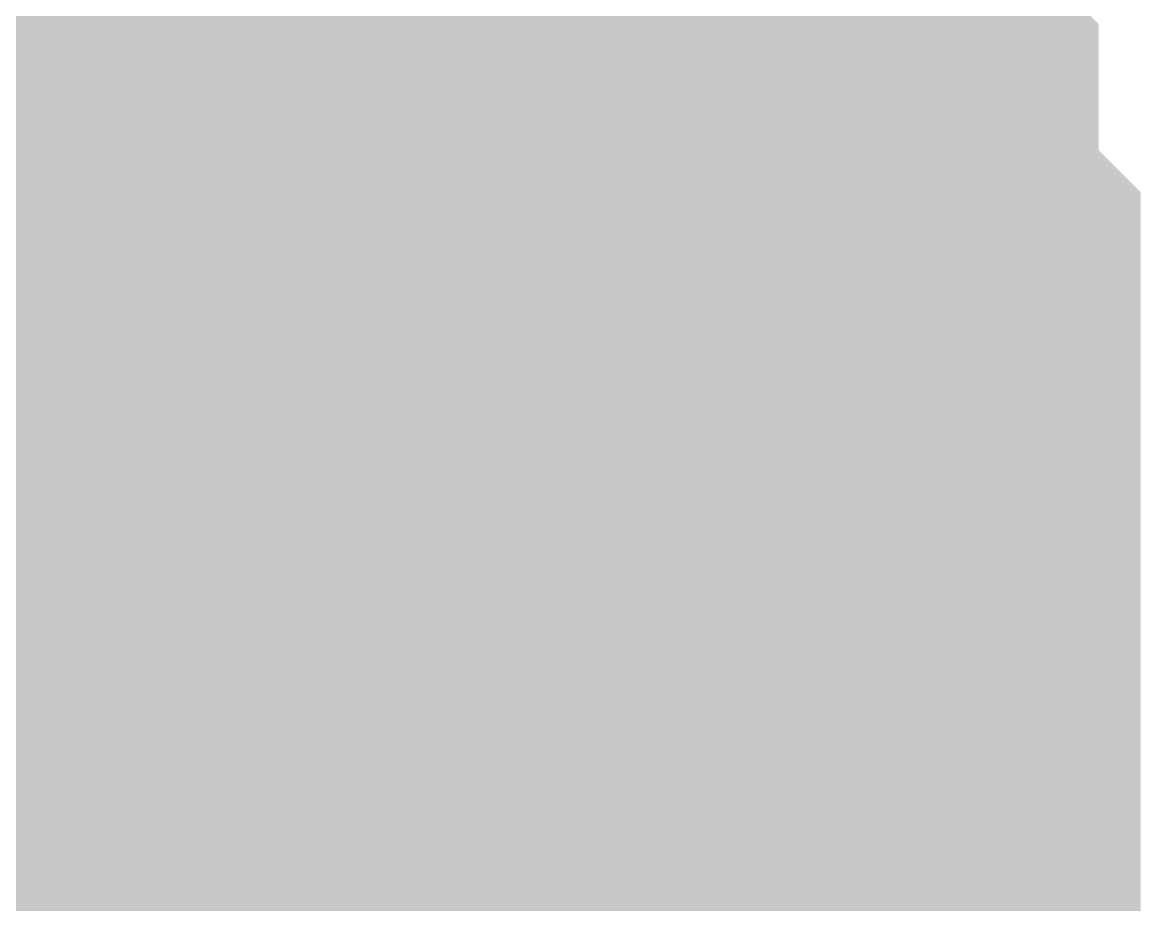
# Model space of a CAD drawing. Extents: x -0.1 to 65.1, y -1.2 to 30.1.
# Drawn here: x 27.5554 to 27.8595, y 6.5456 to 6.7856 of the extents above; entities that cross this region are included whole.
import ezdxf

# ---------------------------------------------------------------- set-up
doc = ezdxf.new("R2010")
doc.units = 0
doc.header["$MEASUREMENT"] = 0
doc.layers.get('0').update_dxf_attribs({"linetype": 'CONTINUOUS'})
doc.layers.add('2D_LINE_126', color=7, linetype='CONTINUOUS')

# ---------------------------------------------------------------- blocks, each defined once
blk = doc.blocks.new('SMOOTH_0$0254')
at = {"const_width": 0.0127}
blk.add_lwpolyline([(-0.00635, 0, 1), (0.00635, 0, 1)], format="xyb", close=True, dxfattribs=at)
blk = doc.blocks.new('DRAWING_63')
at = {"layer": '2D_LINE_126', "const_width": 0.0254}
for points in [[(-2.54889, -0.97155), (-2.54889, -0.96012), (-2.54889, -0.94869), (-2.54889, -0.93726), (-2.54889, -0.92583), (-2.54889, -0.9144), (-2.54889, -0.90297), (-2.54889, -0.89154), (-2.54889, -0.88011), (-2.54889, -0.86868), (-2.54889, -0.85725), (-2.54889, -0.84582), (-2.54889, -0.83439), (-2.54889, -0.82296), (-2.54889, -0.81153), (-2.54889, -0.8001), (-2.54889, -0.78867), (-2.54889, -0.77724), (-2.54889, -0.76581), (-2.54889, -0.75438), (-2.54889, -0.74295), (-2.54889, -0.73152), (-2.54889, -0.72009), (-2.54889, -0.70866), (-2.54889, -0.69723)], [(-2.80035, -0.97155), (-2.80035, -0.96012), (-2.80035, -0.94869), (-2.80035, -0.93726), (-2.80035, -0.92583), (-2.80035, -0.9144), (-2.80035, -0.90297), (-2.80035, -0.89154), (-2.80035, -0.88011), (-2.80035, -0.86868), (-2.80035, -0.85725), (-2.80035, -0.84582), (-2.80035, -0.83439), (-2.80035, -0.82296), (-2.80035, -0.81153), (-2.80035, -0.8001), (-2.80035, -0.78867), (-2.80035, -0.77724), (-2.80035, -0.76581), (-2.80035, -0.75438), (-2.80035, -0.74295), (-2.80035, -0.73152), (-2.80035, -0.72009), (-2.80035, -0.70866), (-2.80035, -0.69723)], [(-2.78892, -0.97155), (-2.78892, -0.96012), (-2.78892, -0.94869), (-2.78892, -0.93726), (-2.78892, -0.92583), (-2.78892, -0.9144), (-2.78892, -0.90297), (-2.78892, -0.89154), (-2.78892, -0.88011), (-2.78892, -0.86868), (-2.78892, -0.85725), (-2.78892, -0.84582), (-2.78892, -0.83439), (-2.78892, -0.82296), (-2.78892, -0.81153), (-2.78892, -0.8001), (-2.78892, -0.78867), (-2.78892, -0.77724), (-2.78892, -0.76581), (-2.78892, -0.75438), (-2.78892, -0.74295), (-2.78892, -0.73152), (-2.78892, -0.72009), (-2.78892, -0.70866), (-2.78892, -0.69723)], [(-2.77749, -0.97155), (-2.77749, -0.96012), (-2.77749, -0.94869), (-2.77749, -0.93726), (-2.77749, -0.92583), (-2.77749, -0.9144), (-2.77749, -0.90297), (-2.77749, -0.89154), (-2.77749, -0.88011), (-2.77749, -0.86868), (-2.77749, -0.85725), (-2.77749, -0.84582), (-2.77749, -0.83439), (-2.77749, -0.82296), (-2.77749, -0.81153), (-2.77749, -0.8001), (-2.77749, -0.78867), (-2.77749, -0.77724), (-2.77749, -0.76581), (-2.77749, -0.75438), (-2.77749, -0.74295), (-2.77749, -0.73152), (-2.77749, -0.72009), (-2.77749, -0.70866), (-2.77749, -0.69723)], [(-2.76606, -0.97155), (-2.76606, -0.96012), (-2.76606, -0.94869), (-2.76606, -0.93726), (-2.76606, -0.92583), (-2.76606, -0.9144), (-2.76606, -0.90297), (-2.76606, -0.89154), (-2.76606, -0.88011), (-2.76606, -0.86868), (-2.76606, -0.85725), (-2.76606, -0.84582), (-2.76606, -0.83439), (-2.76606, -0.82296), (-2.76606, -0.81153), (-2.76606, -0.8001), (-2.76606, -0.78867), (-2.76606, -0.77724), (-2.76606, -0.76581), (-2.76606, -0.75438), (-2.76606, -0.74295), (-2.76606, -0.73152), (-2.76606, -0.72009), (-2.76606, -0.70866), (-2.76606, -0.69723)], [(-2.7432, -0.97155), (-2.7432, -0.96012), (-2.7432, -0.94869), (-2.7432, -0.93726), (-2.7432, -0.92583), (-2.7432, -0.9144), (-2.7432, -0.90297), (-2.7432, -0.89154), (-2.7432, -0.88011), (-2.7432, -0.86868), (-2.7432, -0.85725), (-2.7432, -0.84582), (-2.7432, -0.83439), (-2.7432, -0.82296), (-2.7432, -0.81153), (-2.7432, -0.8001), (-2.7432, -0.78867), (-2.7432, -0.77724), (-2.7432, -0.76581), (-2.7432, -0.75438), (-2.7432, -0.74295), (-2.7432, -0.73152), (-2.7432, -0.72009), (-2.7432, -0.70866), (-2.7432, -0.69723)], [(-2.57175, -0.97155), (-2.57175, -0.96012), (-2.57175, -0.94869), (-2.57175, -0.93726), (-2.57175, -0.92583), (-2.57175, -0.9144), (-2.57175, -0.90297), (-2.57175, -0.89154), (-2.57175, -0.88011), (-2.57175, -0.86868), (-2.57175, -0.85725), (-2.57175, -0.84582), (-2.57175, -0.83439), (-2.57175, -0.82296), (-2.57175, -0.81153), (-2.57175, -0.8001), (-2.57175, -0.78867), (-2.57175, -0.77724), (-2.57175, -0.76581), (-2.57175, -0.75438), (-2.57175, -0.74295), (-2.57175, -0.73152), (-2.57175, -0.72009), (-2.57175, -0.70866), (-2.57175, -0.69723)], [(-2.72034, -0.97155), (-2.72034, -0.96012), (-2.72034, -0.94869), (-2.72034, -0.93726), (-2.72034, -0.92583), (-2.72034, -0.9144), (-2.72034, -0.90297), (-2.72034, -0.89154), (-2.72034, -0.88011), (-2.72034, -0.86868), (-2.72034, -0.85725), (-2.72034, -0.84582), (-2.72034, -0.83439), (-2.72034, -0.82296), (-2.72034, -0.81153), (-2.72034, -0.8001), (-2.72034, -0.78867), (-2.72034, -0.77724), (-2.72034, -0.76581), (-2.72034, -0.75438), (-2.72034, -0.74295), (-2.72034, -0.73152), (-2.72034, -0.72009), (-2.72034, -0.70866), (-2.72034, -0.69723)], [(-2.73177, -0.97155), (-2.73177, -0.96012), (-2.73177, -0.94869), (-2.73177, -0.93726), (-2.73177, -0.92583), (-2.73177, -0.9144), (-2.73177, -0.90297), (-2.73177, -0.89154), (-2.73177, -0.88011), (-2.73177, -0.86868), (-2.73177, -0.85725), (-2.73177, -0.84582), (-2.73177, -0.83439), (-2.73177, -0.82296), (-2.73177, -0.81153), (-2.73177, -0.8001), (-2.73177, -0.78867), (-2.73177, -0.77724), (-2.73177, -0.76581), (-2.73177, -0.75438), (-2.73177, -0.74295), (-2.73177, -0.73152), (-2.73177, -0.72009), (-2.73177, -0.70866), (-2.73177, -0.69723)], [(-2.69748, -0.97155), (-2.69748, -0.96012), (-2.69748, -0.94869), (-2.69748, -0.93726), (-2.69748, -0.92583), (-2.69748, -0.9144), (-2.69748, -0.90297), (-2.69748, -0.89154), (-2.69748, -0.88011), (-2.69748, -0.86868), (-2.69748, -0.85725), (-2.69748, -0.84582), (-2.69748, -0.83439), (-2.69748, -0.82296), (-2.69748, -0.81153), (-2.69748, -0.8001), (-2.69748, -0.78867), (-2.69748, -0.77724), (-2.69748, -0.76581), (-2.69748, -0.75438), (-2.69748, -0.74295), (-2.69748, -0.73152), (-2.69748, -0.72009), (-2.69748, -0.70866), (-2.69748, -0.69723)], [(-2.52603, -0.97155), (-2.52603, -0.96012), (-2.52603, -0.94869), (-2.52603, -0.93726), (-2.52603, -0.92583), (-2.52603, -0.9144), (-2.52603, -0.90297), (-2.52603, -0.89154), (-2.52603, -0.88011), (-2.52603, -0.86868), (-2.52603, -0.85725), (-2.52603, -0.84582), (-2.52603, -0.83439), (-2.52603, -0.82296), (-2.52603, -0.81153), (-2.52603, -0.8001), (-2.52603, -0.78867), (-2.52603, -0.77724), (-2.52603, -0.76581), (-2.52603, -0.75438), (-2.52603, -0.74295), (-2.52603, -0.73152), (-2.52603, -0.72009), (-2.52603, -0.70866), (-2.52603, -0.69723)], [(-2.67462, -0.97155), (-2.67462, -0.96012), (-2.67462, -0.94869), (-2.67462, -0.93726), (-2.67462, -0.92583), (-2.67462, -0.9144), (-2.67462, -0.90297), (-2.67462, -0.89154), (-2.67462, -0.88011), (-2.67462, -0.86868), (-2.67462, -0.85725), (-2.67462, -0.84582), (-2.67462, -0.83439), (-2.67462, -0.82296), (-2.67462, -0.81153), (-2.67462, -0.8001), (-2.67462, -0.78867), (-2.67462, -0.77724), (-2.67462, -0.76581), (-2.67462, -0.75438), (-2.67462, -0.74295), (-2.67462, -0.73152), (-2.67462, -0.72009), (-2.67462, -0.70866), (-2.67462, -0.69723)], [(-2.65176, -0.97155), (-2.65176, -0.96012), (-2.65176, -0.94869), (-2.65176, -0.93726), (-2.65176, -0.92583), (-2.65176, -0.9144), (-2.65176, -0.90297), (-2.65176, -0.89154), (-2.65176, -0.88011), (-2.65176, -0.86868), (-2.65176, -0.85725), (-2.65176, -0.84582), (-2.65176, -0.83439), (-2.65176, -0.82296), (-2.65176, -0.81153), (-2.65176, -0.8001), (-2.65176, -0.78867), (-2.65176, -0.77724), (-2.65176, -0.76581), (-2.65176, -0.75438), (-2.65176, -0.74295), (-2.65176, -0.73152), (-2.65176, -0.72009), (-2.65176, -0.70866), (-2.65176, -0.69723)], [(-2.6289, -0.97155), (-2.6289, -0.96012), (-2.6289, -0.94869), (-2.6289, -0.93726), (-2.6289, -0.92583), (-2.6289, -0.9144), (-2.6289, -0.90297), (-2.6289, -0.89154), (-2.6289, -0.88011), (-2.6289, -0.86868), (-2.6289, -0.85725), (-2.6289, -0.84582), (-2.6289, -0.83439), (-2.6289, -0.82296), (-2.6289, -0.81153), (-2.6289, -0.8001), (-2.6289, -0.78867), (-2.6289, -0.77724), (-2.6289, -0.76581), (-2.6289, -0.75438), (-2.6289, -0.74295), (-2.6289, -0.73152), (-2.6289, -0.72009), (-2.6289, -0.70866), (-2.6289, -0.69723)], [(-2.5146, -0.97155), (-2.5146, -0.96012), (-2.5146, -0.94869), (-2.5146, -0.93726), (-2.5146, -0.92583), (-2.5146, -0.9144), (-2.5146, -0.90297), (-2.5146, -0.89154), (-2.5146, -0.88011), (-2.5146, -0.86868), (-2.5146, -0.85725), (-2.5146, -0.84582), (-2.5146, -0.83439), (-2.5146, -0.82296), (-2.5146, -0.81153), (-2.5146, -0.8001), (-2.5146, -0.78867), (-2.5146, -0.77724), (-2.5146, -0.76581), (-2.5146, -0.75438), (-2.5146, -0.74295), (-2.5146, -0.73152), (-2.5146, -0.72009), (-2.52603, -0.70866), (-2.53746, -0.70866), (-2.53746, -0.69723)], [(-2.56032, -0.69723), (-2.56032, -0.70866), (-2.54889, -0.70866), (-2.53746, -0.70866), (-2.53746, -0.72009), (-2.52603, -0.72009), (-2.5146, -0.72009)], [(-2.58318, -0.69723), (-2.58318, -0.70866), (-2.57175, -0.70866), (-2.56032, -0.70866), (-2.56032, -0.72009), (-2.54889, -0.72009), (-2.53746, -0.72009), (-2.53746, -0.73152), (-2.52603, -0.73152), (-2.5146, -0.73152)], [(-2.5146, -0.74295), (-2.52603, -0.74295), (-2.53746, -0.74295), (-2.53746, -0.73152), (-2.54889, -0.73152), (-2.56032, -0.73152), (-2.56032, -0.72009), (-2.57175, -0.72009), (-2.58318, -0.72009), (-2.58318, -0.70866), (-2.59461, -0.70866), (-2.59461, -0.69723)], [(-2.50317, -0.97155), (-2.50317, -0.96012), (-2.50317, -0.94869), (-2.50317, -0.93726), (-2.50317, -0.92583), (-2.50317, -0.9144), (-2.50317, -0.90297), (-2.50317, -0.89154), (-2.50317, -0.88011), (-2.50317, -0.86868), (-2.50317, -0.85725), (-2.50317, -0.84582), (-2.50317, -0.83439), (-2.50317, -0.82296), (-2.50317, -0.81153), (-2.50317, -0.8001), (-2.50317, -0.78867), (-2.50317, -0.77724), (-2.50317, -0.76581), (-2.5146, -0.75438), (-2.52603, -0.75438), (-2.53746, -0.75438), (-2.53746, -0.74295), (-2.54889, -0.74295), (-2.56032, -0.74295), (-2.56032, -0.73152), (-2.57175, -0.73152), (-2.58318, -0.73152), (-2.58318, -0.72009), (-2.59461, -0.72009), (-2.59461, -0.70866), (-2.60604, -0.70866), (-2.60604, -0.69723)], [(-2.50317, -0.76581), (-2.5146, -0.76581), (-2.52603, -0.76581), (-2.53746, -0.76581), (-2.53746, -0.75438), (-2.54889, -0.75438), (-2.56032, -0.75438), (-2.56032, -0.74295), (-2.57175, -0.74295), (-2.58318, -0.74295), (-2.58318, -0.73152), (-2.59461, -0.73152), (-2.59461, -0.72009), (-2.60604, -0.72009), (-2.60604, -0.70866), (-2.61747, -0.70866), (-2.61747, -0.69723)], [(-2.50317, -0.77724), (-2.5146, -0.77724), (-2.52603, -0.77724), (-2.53746, -0.77724), (-2.53746, -0.76581), (-2.54889, -0.76581), (-2.56032, -0.76581), (-2.56032, -0.75438), (-2.57175, -0.75438), (-2.58318, -0.75438), (-2.58318, -0.74295), (-2.59461, -0.74295), (-2.59461, -0.73152), (-2.60604, -0.73152), (-2.60604, -0.72009), (-2.61747, -0.72009), (-2.61747, -0.70866), (-2.6289, -0.70866), (-2.64033, -0.70866), (-2.64033, -0.69723)], [(-2.50317, -0.78867), (-2.5146, -0.78867), (-2.52603, -0.78867), (-2.53746, -0.78867), (-2.53746, -0.77724), (-2.54889, -0.77724), (-2.56032, -0.77724), (-2.56032, -0.76581), (-2.57175, -0.76581), (-2.58318, -0.76581), (-2.58318, -0.75438), (-2.59461, -0.75438), (-2.59461, -0.74295), (-2.60604, -0.74295), (-2.60604, -0.73152), (-2.61747, -0.73152), (-2.61747, -0.72009), (-2.6289, -0.72009), (-2.64033, -0.72009), (-2.64033, -0.70866), (-2.65176, -0.70866), (-2.66319, -0.70866), (-2.66319, -0.69723)], [(-2.64033, -0.97155), (-2.64033, -0.96012), (-2.65176, -0.96012), (-2.66319, -0.96012), (-2.66319, -0.94869), (-2.67462, -0.94869), (-2.68605, -0.94869), (-2.68605, -0.93726), (-2.69748, -0.93726), (-2.70891, -0.93726), (-2.70891, -0.92583), (-2.72034, -0.92583), (-2.73177, -0.92583), (-2.7432, -0.92583), (-2.75463, -0.92583), (-2.75463, -0.9144), (-2.76606, -0.9144), (-2.77749, -0.9144), (-2.78892, -0.9144), (-2.80035, -0.9144), (-2.81178, -0.9144)], [(-2.68605, -0.69723), (-2.68605, -0.70866), (-2.67462, -0.70866), (-2.66319, -0.70866), (-2.66319, -0.72009), (-2.65176, -0.72009), (-2.64033, -0.72009), (-2.64033, -0.73152), (-2.6289, -0.73152), (-2.61747, -0.73152), (-2.61747, -0.74295), (-2.60604, -0.74295), (-2.60604, -0.75438), (-2.59461, -0.75438), (-2.59461, -0.76581), (-2.58318, -0.76581), (-2.58318, -0.77724), (-2.57175, -0.77724), (-2.56032, -0.77724), (-2.56032, -0.78867), (-2.54889, -0.78867), (-2.53746, -0.78867), (-2.53746, -0.8001), (-2.52603, -0.8001), (-2.5146, -0.8001), (-2.50317, -0.8001)], [(-2.50317, -0.81153), (-2.5146, -0.81153), (-2.52603, -0.81153), (-2.53746, -0.81153), (-2.53746, -0.8001), (-2.54889, -0.8001), (-2.56032, -0.8001), (-2.56032, -0.78867), (-2.57175, -0.78867), (-2.58318, -0.78867), (-2.58318, -0.77724), (-2.59461, -0.77724), (-2.59461, -0.76581), (-2.60604, -0.76581), (-2.60604, -0.75438), (-2.61747, -0.75438), (-2.61747, -0.74295), (-2.6289, -0.74295), (-2.64033, -0.74295), (-2.64033, -0.73152), (-2.65176, -0.73152), (-2.66319, -0.73152), (-2.66319, -0.72009), (-2.67462, -0.72009), (-2.68605, -0.72009), (-2.68605, -0.70866), (-2.69748, -0.70866), (-2.70891, -0.70866), (-2.70891, -0.69723)], [(-2.50317, -0.82296), (-2.5146, -0.82296), (-2.52603, -0.82296), (-2.53746, -0.82296), (-2.53746, -0.81153), (-2.54889, -0.81153), (-2.56032, -0.81153), (-2.56032, -0.8001), (-2.57175, -0.8001), (-2.58318, -0.8001), (-2.58318, -0.78867), (-2.59461, -0.78867), (-2.59461, -0.77724), (-2.60604, -0.77724), (-2.60604, -0.76581), (-2.61747, -0.76581), (-2.61747, -0.75438), (-2.6289, -0.75438), (-2.64033, -0.75438), (-2.64033, -0.74295), (-2.65176, -0.74295), (-2.66319, -0.74295), (-2.66319, -0.73152), (-2.67462, -0.73152), (-2.68605, -0.73152), (-2.68605, -0.72009), (-2.69748, -0.72009), (-2.70891, -0.72009), (-2.70891, -0.70866), (-2.72034, -0.70866), (-2.73177, -0.70866), (-2.7432, -0.70866), (-2.75463, -0.70866), (-2.75463, -0.69723)], [(-2.50317, -0.83439), (-2.5146, -0.83439), (-2.52603, -0.83439), (-2.53746, -0.83439), (-2.53746, -0.82296), (-2.54889, -0.82296), (-2.56032, -0.82296), (-2.56032, -0.81153), (-2.57175, -0.81153), (-2.58318, -0.81153), (-2.58318, -0.8001), (-2.59461, -0.8001), (-2.59461, -0.78867), (-2.60604, -0.78867), (-2.60604, -0.77724), (-2.61747, -0.77724), (-2.61747, -0.76581), (-2.6289, -0.76581), (-2.64033, -0.76581), (-2.64033, -0.75438), (-2.65176, -0.75438), (-2.66319, -0.75438), (-2.66319, -0.74295), (-2.67462, -0.74295), (-2.68605, -0.74295), (-2.68605, -0.73152), (-2.69748, -0.73152), (-2.70891, -0.73152), (-2.70891, -0.72009), (-2.72034, -0.72009), (-2.73177, -0.72009), (-2.7432, -0.72009), (-2.75463, -0.72009), (-2.75463, -0.70866), (-2.76606, -0.70866), (-2.77749, -0.70866), (-2.78892, -0.70866), (-2.80035, -0.70866), (-2.81178, -0.70866)], [(-2.50317, -0.84582), (-2.5146, -0.84582), (-2.52603, -0.84582), (-2.53746, -0.84582), (-2.53746, -0.83439), (-2.54889, -0.83439), (-2.56032, -0.83439), (-2.56032, -0.82296), (-2.57175, -0.82296), (-2.58318, -0.82296), (-2.58318, -0.81153), (-2.59461, -0.81153), (-2.59461, -0.8001), (-2.60604, -0.8001), (-2.60604, -0.78867), (-2.61747, -0.78867), (-2.61747, -0.77724), (-2.6289, -0.77724), (-2.64033, -0.77724), (-2.64033, -0.76581), (-2.65176, -0.76581), (-2.66319, -0.76581), (-2.66319, -0.75438), (-2.67462, -0.75438), (-2.68605, -0.75438), (-2.68605, -0.74295), (-2.69748, -0.74295), (-2.70891, -0.74295), (-2.70891, -0.73152), (-2.72034, -0.73152), (-2.73177, -0.73152), (-2.7432, -0.73152), (-2.75463, -0.73152), (-2.75463, -0.72009), (-2.76606, -0.72009), (-2.77749, -0.72009), (-2.78892, -0.72009), (-2.80035, -0.72009), (-2.81178, -0.72009)], [(-2.50317, -0.85725), (-2.5146, -0.85725), (-2.52603, -0.85725), (-2.53746, -0.85725), (-2.53746, -0.84582), (-2.54889, -0.84582), (-2.56032, -0.84582), (-2.56032, -0.83439), (-2.57175, -0.83439), (-2.58318, -0.83439), (-2.58318, -0.82296), (-2.59461, -0.82296), (-2.59461, -0.81153), (-2.60604, -0.81153), (-2.60604, -0.8001), (-2.61747, -0.8001), (-2.61747, -0.78867), (-2.6289, -0.78867), (-2.64033, -0.78867), (-2.64033, -0.77724), (-2.65176, -0.77724), (-2.66319, -0.77724), (-2.66319, -0.76581), (-2.67462, -0.76581), (-2.68605, -0.76581), (-2.68605, -0.75438), (-2.69748, -0.75438), (-2.70891, -0.75438), (-2.70891, -0.74295), (-2.72034, -0.74295), (-2.73177, -0.74295), (-2.7432, -0.74295), (-2.75463, -0.74295), (-2.75463, -0.73152), (-2.76606, -0.73152), (-2.77749, -0.73152), (-2.78892, -0.73152), (-2.80035, -0.73152), (-2.81178, -0.73152)], [(-2.50317, -0.86868), (-2.5146, -0.86868), (-2.52603, -0.86868), (-2.53746, -0.86868), (-2.53746, -0.85725), (-2.54889, -0.85725), (-2.56032, -0.85725), (-2.56032, -0.84582), (-2.57175, -0.84582), (-2.58318, -0.84582), (-2.58318, -0.83439), (-2.59461, -0.83439), (-2.59461, -0.82296), (-2.60604, -0.82296), (-2.60604, -0.81153), (-2.61747, -0.81153), (-2.61747, -0.8001), (-2.6289, -0.8001), (-2.64033, -0.8001), (-2.64033, -0.78867), (-2.65176, -0.78867), (-2.66319, -0.78867), (-2.66319, -0.77724), (-2.67462, -0.77724), (-2.68605, -0.77724), (-2.68605, -0.76581), (-2.69748, -0.76581), (-2.70891, -0.76581), (-2.70891, -0.75438), (-2.72034, -0.75438), (-2.73177, -0.75438), (-2.7432, -0.75438), (-2.75463, -0.75438), (-2.75463, -0.74295), (-2.76606, -0.74295), (-2.77749, -0.74295), (-2.78892, -0.74295), (-2.80035, -0.74295), (-2.81178, -0.74295)], [(-2.50317, -0.88011), (-2.5146, -0.88011), (-2.52603, -0.88011), (-2.53746, -0.88011), (-2.53746, -0.86868), (-2.54889, -0.86868), (-2.56032, -0.86868), (-2.56032, -0.85725), (-2.57175, -0.85725), (-2.58318, -0.85725), (-2.58318, -0.84582), (-2.59461, -0.84582), (-2.59461, -0.83439), (-2.60604, -0.83439), (-2.60604, -0.82296), (-2.61747, -0.82296), (-2.61747, -0.81153), (-2.6289, -0.81153), (-2.64033, -0.81153), (-2.64033, -0.8001), (-2.65176, -0.8001), (-2.66319, -0.8001), (-2.66319, -0.78867), (-2.67462, -0.78867), (-2.68605, -0.78867), (-2.68605, -0.77724), (-2.69748, -0.77724), (-2.70891, -0.77724), (-2.70891, -0.76581), (-2.72034, -0.76581), (-2.73177, -0.76581), (-2.7432, -0.76581), (-2.75463, -0.76581), (-2.75463, -0.75438), (-2.76606, -0.75438), (-2.77749, -0.75438), (-2.78892, -0.75438), (-2.80035, -0.75438), (-2.81178, -0.75438)], [(-2.50317, -0.89154), (-2.5146, -0.89154), (-2.52603, -0.89154), (-2.53746, -0.89154), (-2.53746, -0.88011), (-2.54889, -0.88011), (-2.56032, -0.88011), (-2.56032, -0.86868), (-2.57175, -0.86868), (-2.58318, -0.86868), (-2.58318, -0.85725), (-2.59461, -0.85725), (-2.59461, -0.84582), (-2.60604, -0.84582), (-2.60604, -0.83439), (-2.61747, -0.83439), (-2.61747, -0.82296), (-2.6289, -0.82296), (-2.64033, -0.82296), (-2.64033, -0.81153), (-2.65176, -0.81153), (-2.66319, -0.81153), (-2.66319, -0.8001), (-2.67462, -0.8001), (-2.68605, -0.8001), (-2.68605, -0.78867), (-2.69748, -0.78867), (-2.70891, -0.78867), (-2.70891, -0.77724), (-2.72034, -0.77724), (-2.73177, -0.77724), (-2.7432, -0.77724), (-2.75463, -0.77724), (-2.75463, -0.76581), (-2.76606, -0.76581), (-2.77749, -0.76581), (-2.78892, -0.76581), (-2.80035, -0.76581), (-2.81178, -0.76581)], [(-2.50317, -0.90297), (-2.5146, -0.90297), (-2.52603, -0.90297), (-2.53746, -0.90297), (-2.53746, -0.89154), (-2.54889, -0.89154), (-2.56032, -0.89154), (-2.56032, -0.88011), (-2.57175, -0.88011), (-2.58318, -0.88011), (-2.58318, -0.86868), (-2.59461, -0.86868), (-2.59461, -0.85725), (-2.60604, -0.85725), (-2.60604, -0.84582), (-2.61747, -0.84582), (-2.61747, -0.83439), (-2.6289, -0.83439), (-2.64033, -0.83439), (-2.64033, -0.82296), (-2.65176, -0.82296), (-2.66319, -0.82296), (-2.66319, -0.81153), (-2.67462, -0.81153), (-2.68605, -0.81153), (-2.68605, -0.8001), (-2.69748, -0.8001), (-2.70891, -0.8001), (-2.70891, -0.78867), (-2.72034, -0.78867), (-2.73177, -0.78867), (-2.7432, -0.78867), (-2.75463, -0.78867), (-2.75463, -0.77724), (-2.76606, -0.77724), (-2.77749, -0.77724), (-2.78892, -0.77724), (-2.80035, -0.77724), (-2.81178, -0.77724)], [(-2.50317, -0.9144), (-2.5146, -0.9144), (-2.52603, -0.9144), (-2.53746, -0.9144), (-2.53746, -0.90297), (-2.54889, -0.90297), (-2.56032, -0.90297), (-2.56032, -0.89154), (-2.57175, -0.89154), (-2.58318, -0.89154), (-2.58318, -0.88011), (-2.59461, -0.88011), (-2.59461, -0.86868), (-2.60604, -0.86868), (-2.60604, -0.85725), (-2.61747, -0.85725), (-2.61747, -0.84582), (-2.6289, -0.84582), (-2.64033, -0.84582), (-2.64033, -0.83439), (-2.65176, -0.83439), (-2.66319, -0.83439), (-2.66319, -0.82296), (-2.67462, -0.82296), (-2.68605, -0.82296), (-2.68605, -0.81153), (-2.69748, -0.81153), (-2.70891, -0.81153), (-2.70891, -0.8001), (-2.72034, -0.8001), (-2.73177, -0.8001), (-2.7432, -0.8001), (-2.75463, -0.8001), (-2.75463, -0.78867), (-2.76606, -0.78867), (-2.77749, -0.78867), (-2.78892, -0.78867), (-2.80035, -0.78867), (-2.81178, -0.78867)], [(-2.50317, -0.92583), (-2.5146, -0.92583), (-2.52603, -0.92583), (-2.53746, -0.92583), (-2.53746, -0.9144), (-2.54889, -0.9144), (-2.56032, -0.9144), (-2.56032, -0.90297), (-2.57175, -0.90297), (-2.58318, -0.90297), (-2.58318, -0.89154), (-2.59461, -0.89154), (-2.59461, -0.88011), (-2.60604, -0.88011), (-2.60604, -0.86868), (-2.61747, -0.86868), (-2.61747, -0.85725), (-2.6289, -0.85725), (-2.64033, -0.85725), (-2.64033, -0.84582), (-2.65176, -0.84582), (-2.66319, -0.84582), (-2.66319, -0.83439), (-2.67462, -0.83439), (-2.68605, -0.83439), (-2.68605, -0.82296), (-2.69748, -0.82296), (-2.70891, -0.82296), (-2.70891, -0.81153), (-2.72034, -0.81153), (-2.73177, -0.81153), (-2.7432, -0.81153), (-2.75463, -0.81153), (-2.75463, -0.8001), (-2.76606, -0.8001), (-2.77749, -0.8001), (-2.78892, -0.8001), (-2.80035, -0.8001), (-2.81178, -0.8001)], [(-2.50317, -0.93726), (-2.5146, -0.93726), (-2.52603, -0.93726), (-2.53746, -0.93726), (-2.53746, -0.92583), (-2.54889, -0.92583), (-2.56032, -0.92583), (-2.56032, -0.9144), (-2.57175, -0.9144), (-2.58318, -0.9144), (-2.58318, -0.90297), (-2.59461, -0.90297), (-2.59461, -0.89154), (-2.60604, -0.89154), (-2.60604, -0.88011), (-2.61747, -0.88011), (-2.61747, -0.86868), (-2.6289, -0.86868), (-2.64033, -0.86868), (-2.64033, -0.85725), (-2.65176, -0.85725), (-2.66319, -0.85725), (-2.66319, -0.84582), (-2.67462, -0.84582), (-2.68605, -0.84582), (-2.68605, -0.83439), (-2.69748, -0.83439), (-2.70891, -0.83439), (-2.70891, -0.82296), (-2.72034, -0.82296), (-2.73177, -0.82296), (-2.7432, -0.82296), (-2.75463, -0.82296), (-2.75463, -0.81153), (-2.76606, -0.81153), (-2.77749, -0.81153), (-2.78892, -0.81153), (-2.80035, -0.81153), (-2.81178, -0.81153)], [(-2.50317, -0.94869), (-2.5146, -0.94869), (-2.52603, -0.94869), (-2.53746, -0.94869), (-2.53746, -0.93726), (-2.54889, -0.93726), (-2.56032, -0.93726), (-2.56032, -0.92583), (-2.57175, -0.92583), (-2.58318, -0.92583), (-2.58318, -0.9144), (-2.59461, -0.9144), (-2.59461, -0.90297), (-2.60604, -0.90297), (-2.60604, -0.89154), (-2.61747, -0.89154), (-2.61747, -0.88011), (-2.6289, -0.88011), (-2.64033, -0.88011), (-2.64033, -0.86868), (-2.65176, -0.86868), (-2.66319, -0.86868), (-2.66319, -0.85725), (-2.67462, -0.85725), (-2.68605, -0.85725), (-2.68605, -0.84582), (-2.69748, -0.84582), (-2.70891, -0.84582), (-2.70891, -0.83439), (-2.72034, -0.83439), (-2.73177, -0.83439), (-2.7432, -0.83439), (-2.75463, -0.83439), (-2.75463, -0.82296), (-2.76606, -0.82296), (-2.77749, -0.82296), (-2.78892, -0.82296), (-2.80035, -0.82296), (-2.81178, -0.82296)], [(-2.50317, -0.96012), (-2.5146, -0.96012), (-2.52603, -0.96012), (-2.53746, -0.96012), (-2.53746, -0.94869), (-2.54889, -0.94869), (-2.56032, -0.94869), (-2.56032, -0.93726), (-2.57175, -0.93726), (-2.58318, -0.93726), (-2.58318, -0.92583), (-2.59461, -0.92583), (-2.59461, -0.9144), (-2.60604, -0.9144), (-2.60604, -0.90297), (-2.61747, -0.90297), (-2.61747, -0.89154), (-2.6289, -0.89154), (-2.64033, -0.89154), (-2.64033, -0.88011), (-2.65176, -0.88011), (-2.66319, -0.88011), (-2.66319, -0.86868), (-2.67462, -0.86868), (-2.68605, -0.86868), (-2.68605, -0.85725), (-2.69748, -0.85725), (-2.70891, -0.85725), (-2.70891, -0.84582), (-2.72034, -0.84582), (-2.73177, -0.84582), (-2.7432, -0.84582), (-2.75463, -0.84582), (-2.75463, -0.83439), (-2.76606, -0.83439), (-2.77749, -0.83439), (-2.78892, -0.83439), (-2.80035, -0.83439), (-2.81178, -0.83439)], [(-2.53746, -0.97155), (-2.53746, -0.96012), (-2.54889, -0.96012), (-2.56032, -0.96012), (-2.56032, -0.94869), (-2.57175, -0.94869), (-2.58318, -0.94869), (-2.58318, -0.93726), (-2.59461, -0.93726), (-2.59461, -0.92583), (-2.60604, -0.92583), (-2.60604, -0.9144), (-2.61747, -0.9144), (-2.61747, -0.90297), (-2.6289, -0.90297), (-2.64033, -0.90297), (-2.64033, -0.89154), (-2.65176, -0.89154), (-2.66319, -0.89154), (-2.66319, -0.88011), (-2.67462, -0.88011), (-2.68605, -0.88011), (-2.68605, -0.86868), (-2.69748, -0.86868), (-2.70891, -0.86868), (-2.70891, -0.85725), (-2.72034, -0.85725), (-2.73177, -0.85725), (-2.7432, -0.85725), (-2.75463, -0.85725), (-2.75463, -0.84582), (-2.76606, -0.84582), (-2.77749, -0.84582), (-2.78892, -0.84582), (-2.80035, -0.84582), (-2.81178, -0.84582)], [(-2.56032, -0.97155), (-2.56032, -0.96012), (-2.57175, -0.96012), (-2.58318, -0.96012), (-2.58318, -0.94869), (-2.59461, -0.94869), (-2.59461, -0.93726), (-2.60604, -0.93726), (-2.60604, -0.92583), (-2.61747, -0.92583), (-2.61747, -0.9144), (-2.6289, -0.9144), (-2.64033, -0.9144), (-2.64033, -0.90297), (-2.65176, -0.90297), (-2.66319, -0.90297), (-2.66319, -0.89154), (-2.67462, -0.89154), (-2.68605, -0.89154), (-2.68605, -0.88011), (-2.69748, -0.88011), (-2.70891, -0.88011), (-2.70891, -0.86868), (-2.72034, -0.86868), (-2.73177, -0.86868), (-2.7432, -0.86868), (-2.75463, -0.86868), (-2.75463, -0.85725), (-2.76606, -0.85725), (-2.77749, -0.85725), (-2.78892, -0.85725), (-2.80035, -0.85725), (-2.81178, -0.85725)], [(-2.58318, -0.97155), (-2.58318, -0.96012), (-2.59461, -0.96012), (-2.59461, -0.94869), (-2.60604, -0.94869), (-2.60604, -0.93726), (-2.61747, -0.93726), (-2.61747, -0.92583), (-2.6289, -0.92583), (-2.64033, -0.92583), (-2.64033, -0.9144), (-2.65176, -0.9144), (-2.66319, -0.9144), (-2.66319, -0.90297), (-2.67462, -0.90297), (-2.68605, -0.90297), (-2.68605, -0.89154), (-2.69748, -0.89154), (-2.70891, -0.89154), (-2.70891, -0.88011), (-2.72034, -0.88011), (-2.73177, -0.88011), (-2.7432, -0.88011), (-2.75463, -0.88011), (-2.75463, -0.86868), (-2.76606, -0.86868), (-2.77749, -0.86868), (-2.78892, -0.86868), (-2.80035, -0.86868), (-2.81178, -0.86868)], [(-2.59461, -0.97155), (-2.59461, -0.96012), (-2.60604, -0.96012), (-2.60604, -0.94869), (-2.61747, -0.94869), (-2.61747, -0.93726), (-2.6289, -0.93726), (-2.64033, -0.93726), (-2.64033, -0.92583), (-2.65176, -0.92583), (-2.66319, -0.92583), (-2.66319, -0.9144), (-2.67462, -0.9144), (-2.68605, -0.9144), (-2.68605, -0.90297), (-2.69748, -0.90297), (-2.70891, -0.90297), (-2.70891, -0.89154), (-2.72034, -0.89154), (-2.73177, -0.89154), (-2.7432, -0.89154), (-2.75463, -0.89154), (-2.75463, -0.88011), (-2.76606, -0.88011), (-2.77749, -0.88011), (-2.78892, -0.88011), (-2.80035, -0.88011), (-2.81178, -0.88011)], [(-2.60604, -0.97155), (-2.60604, -0.96012), (-2.61747, -0.96012), (-2.61747, -0.94869), (-2.6289, -0.94869), (-2.64033, -0.94869), (-2.64033, -0.93726), (-2.65176, -0.93726), (-2.66319, -0.93726), (-2.66319, -0.92583), (-2.67462, -0.92583), (-2.68605, -0.92583), (-2.68605, -0.9144), (-2.69748, -0.9144), (-2.70891, -0.9144), (-2.70891, -0.90297), (-2.72034, -0.90297), (-2.73177, -0.90297), (-2.7432, -0.90297), (-2.75463, -0.90297), (-2.75463, -0.89154), (-2.76606, -0.89154), (-2.77749, -0.89154), (-2.78892, -0.89154), (-2.80035, -0.89154), (-2.81178, -0.89154)], [(-2.61747, -0.97155), (-2.61747, -0.96012), (-2.6289, -0.96012), (-2.64033, -0.96012), (-2.64033, -0.94869), (-2.65176, -0.94869), (-2.66319, -0.94869), (-2.66319, -0.93726), (-2.67462, -0.93726), (-2.68605, -0.93726), (-2.68605, -0.92583), (-2.69748, -0.92583), (-2.70891, -0.92583), (-2.70891, -0.9144), (-2.72034, -0.9144), (-2.73177, -0.9144), (-2.7432, -0.9144), (-2.75463, -0.9144), (-2.75463, -0.90297), (-2.76606, -0.90297), (-2.77749, -0.90297), (-2.78892, -0.90297), (-2.80035, -0.90297), (-2.81178, -0.90297)], [(-2.66319, -0.97155), (-2.66319, -0.96012), (-2.67462, -0.96012), (-2.68605, -0.96012), (-2.68605, -0.94869), (-2.69748, -0.94869), (-2.70891, -0.94869), (-2.70891, -0.93726), (-2.72034, -0.93726), (-2.73177, -0.93726), (-2.7432, -0.93726), (-2.75463, -0.93726), (-2.75463, -0.92583), (-2.76606, -0.92583), (-2.77749, -0.92583), (-2.78892, -0.92583), (-2.80035, -0.92583), (-2.81178, -0.92583)], [(-2.68605, -0.97155), (-2.68605, -0.96012), (-2.69748, -0.96012), (-2.70891, -0.96012), (-2.70891, -0.94869), (-2.72034, -0.94869), (-2.73177, -0.94869), (-2.7432, -0.94869), (-2.75463, -0.94869), (-2.75463, -0.93726), (-2.76606, -0.93726), (-2.77749, -0.93726), (-2.78892, -0.93726), (-2.80035, -0.93726), (-2.81178, -0.93726)], [(-2.70891, -0.97155), (-2.70891, -0.96012), (-2.72034, -0.96012), (-2.73177, -0.96012), (-2.7432, -0.96012), (-2.75463, -0.96012), (-2.75463, -0.94869), (-2.76606, -0.94869), (-2.77749, -0.94869), (-2.78892, -0.94869), (-2.80035, -0.94869), (-2.81178, -0.94869)], [(-2.75463, -0.97155), (-2.75463, -0.96012), (-2.76606, -0.96012), (-2.77749, -0.96012), (-2.78892, -0.96012), (-2.80035, -0.96012), (-2.81178, -0.96012)]]:
    blk.add_lwpolyline(points, dxfattribs=at)
at = {"layer": '2D_LINE_126'}
for p in [(-2.52603, -0.74295), (-2.5146, -0.74295), (-2.5146, -0.76581), (-2.50317, -0.76581), (-2.5146, -0.77724), (-2.50317, -0.77724), (-2.5146, -0.78867), (-2.50317, -0.78867), (-2.5146, -0.81153), (-2.50317, -0.81153), (-2.5146, -0.82296), (-2.50317, -0.82296), (-2.5146, -0.83439), (-2.50317, -0.83439), (-2.5146, -0.84582), (-2.50317, -0.84582), (-2.5146, -0.85725), (-2.50317, -0.85725), (-2.5146, -0.86868), (-2.50317, -0.86868), (-2.5146, -0.88011), (-2.50317, -0.88011), (-2.5146, -0.89154), (-2.50317, -0.89154), (-2.5146, -0.90297), (-2.50317, -0.90297), (-2.5146, -0.9144), (-2.50317, -0.9144), (-2.5146, -0.92583), (-2.50317, -0.92583), (-2.5146, -0.93726), (-2.50317, -0.93726), (-2.5146, -0.94869), (-2.50317, -0.94869), (-2.5146, -0.96012), (-2.50317, -0.96012)]:
    blk.add_blockref('SMOOTH_0$0254', p, dxfattribs=at)

msp = doc.modelspace()

# ---------------------------------------------------------------- block references
msp.add_blockref('DRAWING_63', (30.35, 7.5))

doc.saveas('drawing.dxf')
